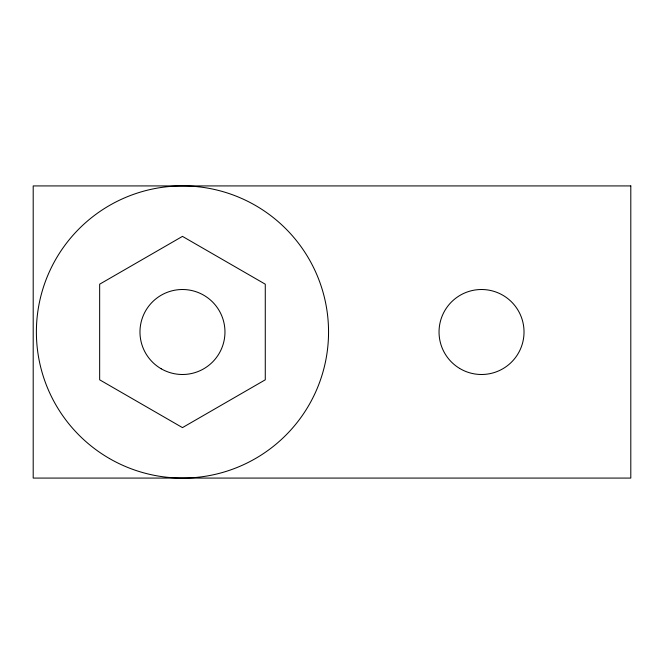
<?xml version="1.0" encoding="UTF-8"?>
<svg xmlns="http://www.w3.org/2000/svg" width="664" height="664" viewBox="0 0 664 664"><rect width="100%" height="100%" fill="white"/><g stroke="black" fill="none" stroke-linecap="round" stroke-linejoin="round"><path stroke-width="1" d="M182.467 236.384L99.658 284.192L99.658 379.808L182.467 427.616L265.276 379.808L265.276 284.192L182.467 236.384M630.8 185.92L33.2 185.92L33.2 478.08L630.8 478.08L630.8 185.92M459.621 368.412A42.496 42.496 0 0 0 524.02 332.764A42.496 42.496 0 0 0 460.949 294.824A42.496 42.496 0 0 0 459.621 368.412M161.219 368.802A42.496 42.496 0 0 0 224.963 332A42.496 42.496 0 0 0 161.219 295.198A42.496 42.496 0 0 0 161.219 368.802M109.427 458.509A146.08 146.08 0 0 0 328.547 332A146.08 146.08 0 0 0 109.427 205.491A146.08 146.08 0 0 0 109.427 458.509"/></g></svg>
